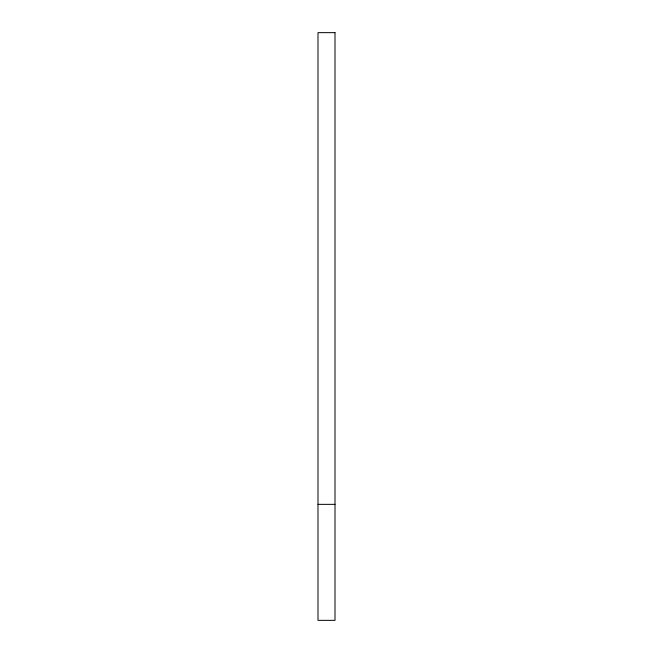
<?xml version="1.0" encoding="UTF-8"?>
<svg xmlns="http://www.w3.org/2000/svg" width="653" height="653" viewBox="0 0 653 653"><rect width="100%" height="100%" fill="white"/><g stroke="black" fill="none" stroke-linecap="round" stroke-linejoin="round"><path stroke-width="0.98" d="M317.995 504.353L335.005 504.353M335.005 32.65L317.995 32.65L317.995 620.35L335.005 620.35L335.005 32.65"/></g></svg>
